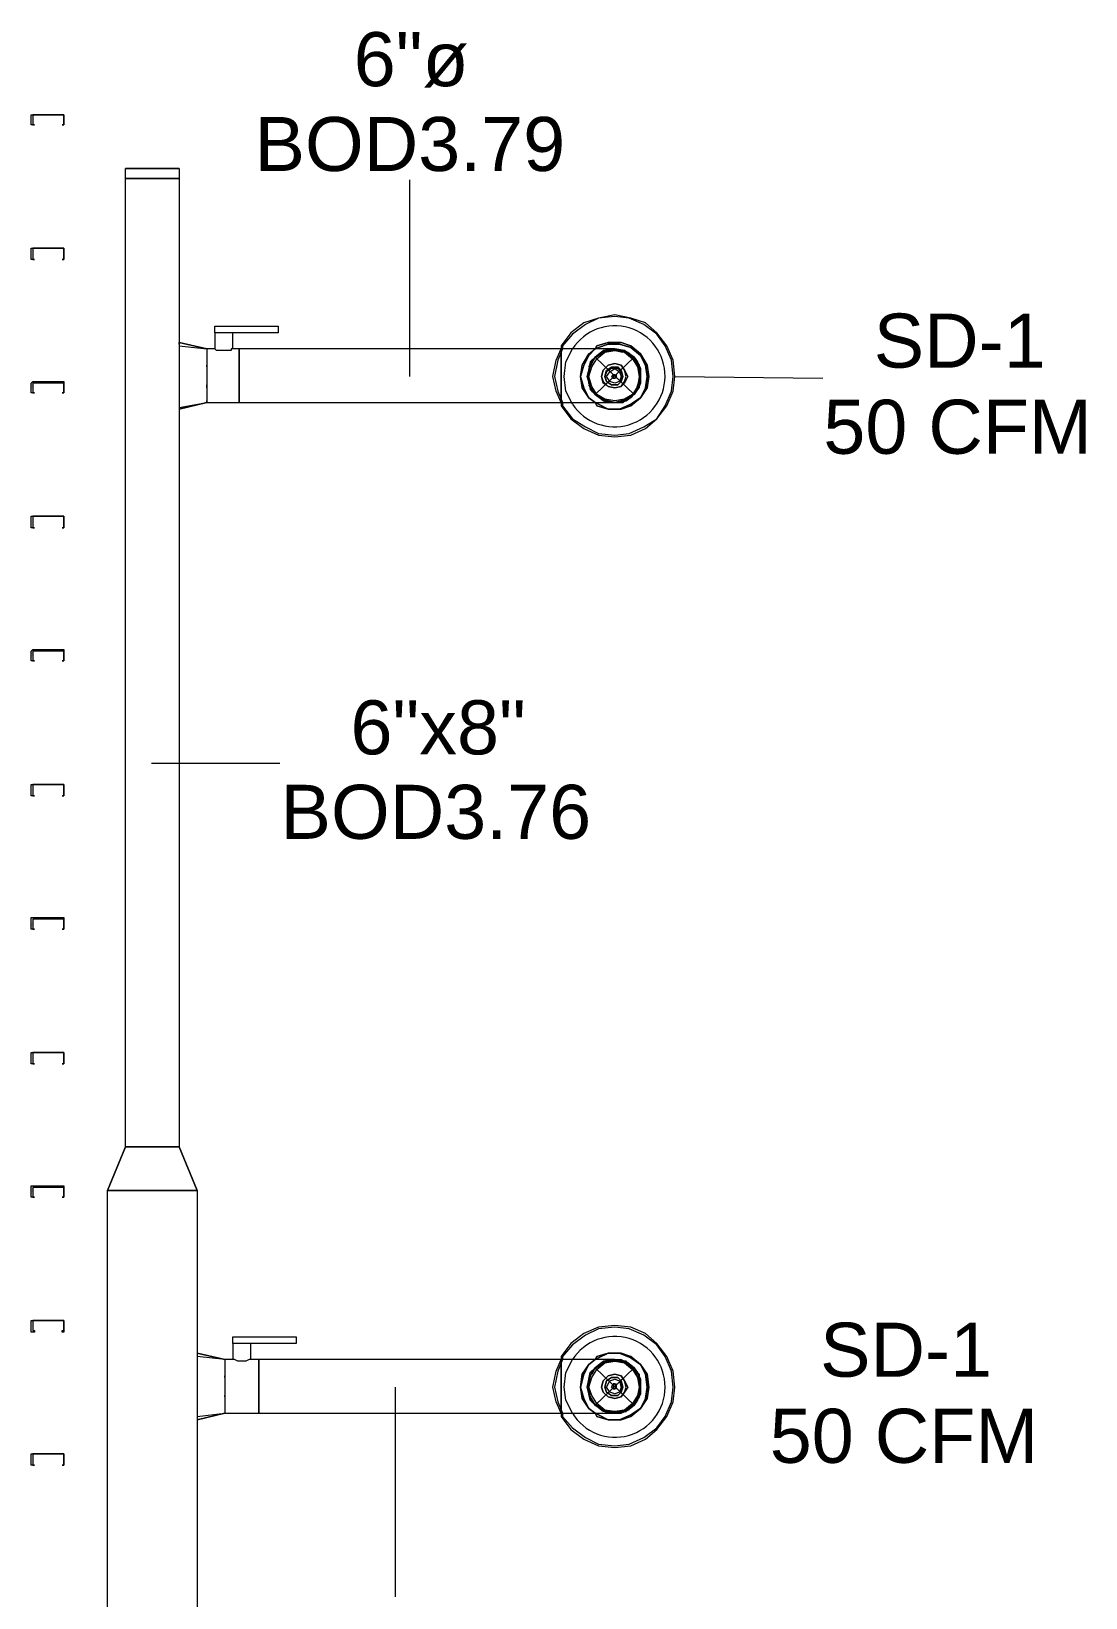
# Model space of a CAD drawing. Header units: metres. Extents: x 39 to 278, y -7 to 151.
# Drawn here: x 95.605 to 98.579, y 29.11 to 33.528 of the extents above; entities that cross this region are included whole.
import ezdxf

# ---------------------------------------------------------------- set-up
doc = ezdxf.new("R2010")
doc.units = ezdxf.units.M
doc.layers.add('HVAC - Ductos', color=5, linetype='Continuous', lineweight=50)
doc.layers.add('PDF_Geometry', color=7, linetype='Continuous', true_color=0xaaaaaa)
doc.layers.add('PDF_Solid Fills', color=7, linetype='Continuous', true_color=0xffffff)
doc.layers.add('PDF_Text', color=7, linetype='Continuous')
doc.styles.add('PDF Helvetica', font='')
doc.styles.get('PDF Helvetica').set_extended_font_data('Helvetica')

msp = doc.modelspace()

# ---------------------------------------------------------------- hatches: boundary and pattern name
at = {"layer": 'PDF_Solid Fills', "lineweight": 0, "transparency": 33554559}
h = msp.add_hatch(color=256, dxfattribs=at)
h.paths.add_polyline_path([(95.6967, 32.5362), (95.6967, 32.5408), (95.6142, 32.5408)])
h.paths.add_polyline_path([(95.6097, 32.5362), (95.6051, 32.5362), (95.6051, 32.5087)])
h = msp.add_hatch(color=256, dxfattribs=at)
h.paths.add_polyline_path([(95.6967, 31.78), (95.6967, 31.7845), (95.6142, 31.7845)])
h.paths.add_polyline_path([(95.6097, 31.78), (95.6051, 31.78), (95.6051, 31.7525)])
h = msp.add_hatch(color=256, dxfattribs=at)
h.paths.add_polyline_path([(95.6967, 31.0237), (95.6967, 31.0283), (95.6142, 31.0283)])
h.paths.add_polyline_path([(95.6097, 31.0145), (95.6051, 31.0145), (95.6051, 30.9962), (95.6051, 30.9962)])
h = msp.add_hatch(color=256, dxfattribs=at)
h.paths.add_polyline_path([(95.6967, 30.2675), (95.6967, 30.2721), (95.6142, 30.2721)])
h.paths.add_polyline_path([(95.6097, 30.2675), (95.6051, 30.2675), (95.6051, 30.24), (95.6051, 30.24)])

# ---------------------------------------------------------------- linework, layer by layer
at = {"layer": 'HVAC - Ductos', "lineweight": 0}
for points in [[(96.0222, 33.1412), (96.0222, 33.1137), (95.8709, 33.1137), (95.8709, 33.1412)], [(95.8709, 33.1412), (96.0222, 33.1412), (95.8709, 33.1412)], [(96.673, 32.5545), (96.673, 33.1091)], [(96.0222, 32.6462), (96.0222, 32.6508), (96.1, 32.6325), (96.1, 32.6279), (96.1, 32.6233), (96.1, 32.6095), (96.1, 32.5958), (96.1, 32.5775), (96.1, 32.5545), (96.1, 32.5362), (96.1, 32.5178), (96.1, 32.5041), (96.1, 32.4904), (96.1, 32.4858), (96.1, 32.4812), (96.1918, 32.4812), (96.1918, 32.4904), (96.1918, 32.5041), (96.1918, 32.5178), (96.1918, 32.5362), (96.1918, 32.5545), (96.1918, 32.5775), (96.1918, 32.5958), (96.1918, 32.6095), (96.1918, 32.6233), (96.1918, 32.6279), (96.1918, 32.6325), (96.1918, 32.6279), (96.1918, 32.6233), (96.1918, 32.6095), (96.1918, 32.5958), (96.1918, 32.5775), (96.1918, 32.5545), (96.1918, 32.5362), (96.1918, 32.5178), (96.1918, 32.5041), (96.1918, 32.4904), (96.1918, 32.4812), (97.0992, 32.4812), (97.0992, 32.4721), (97.1268, 32.4354), (97.1634, 32.4079), (97.2046, 32.3895), (97.2505, 32.385), (97.2964, 32.3895), (97.3376, 32.4079), (97.3696, 32.4354), (97.3972, 32.4721), (97.4155, 32.5133), (97.4201, 32.5545), (97.4155, 32.6004), (97.3972, 32.6416), (97.3696, 32.6783), (97.3376, 32.7058), (97.2964, 32.7196), (97.2505, 32.7287), (97.2046, 32.7196), (97.1634, 32.7058), (97.1268, 32.6783), (97.0992, 32.6416), (97.0992, 32.6325), (96.1918, 32.6325), (96.1734, 32.6325), (96.1734, 32.6783), (96.1688, 32.6783), (96.1642, 32.6783), (96.1597, 32.6783), (96.1551, 32.6783), (96.1459, 32.6783), (96.1413, 32.6783), (96.1368, 32.6783), (96.1276, 32.6783), (96.123, 32.6783), (96.123, 32.6325), (96.1, 32.6325), (96.1, 32.6279), (96.1, 32.6233)], [(97.1038, 32.4812), (97.1038, 32.4721), (97.1314, 32.4354), (97.168, 32.4124), (97.2046, 32.3941), (97.2505, 32.3895), (97.2918, 32.3941), (97.333, 32.4124), (97.3696, 32.4354), (97.3926, 32.4721), (97.4109, 32.5133), (97.4155, 32.5545), (97.4109, 32.6004), (97.3926, 32.6416), (97.3696, 32.6737), (97.333, 32.7012), (97.2918, 32.7196), (97.2505, 32.7241), (97.2046, 32.7196), (97.168, 32.7012), (97.1314, 32.6737), (97.1038, 32.6416), (97.1038, 32.6325)], [(96.0222, 32.6416), (96.1, 32.6325), (96.0222, 32.6508), (96.0222, 32.6462), (96.0222, 32.6416), (96.0222, 32.6279), (96.0222, 32.6095), (96.0222, 32.605), (96.0222, 32.6004), (96.0222, 32.5912), (96.0222, 32.5775), (96.0222, 32.5729), (96.0222, 32.5683), (96.0222, 32.5454), (96.0222, 32.5408), (96.0222, 32.5362), (96.0222, 32.5224), (96.0222, 32.5133), (96.0222, 32.5087)], [(96.1, 32.6095), (96.1, 32.605)], [(96.1734, 32.6325), (96.1688, 32.6325), (96.1688, 32.6279), (96.1597, 32.6279), (96.1505, 32.6279), (96.1413, 32.6279), (96.1368, 32.6279), (96.1276, 32.6279), (96.123, 32.6325)], [(97.0992, 32.4812), (97.0855, 32.5133), (97.0764, 32.5545), (97.0855, 32.6004), (97.0992, 32.6325)], [(97.1038, 32.6325), (97.0901, 32.6004), (97.0809, 32.5545), (97.0901, 32.5133), (97.1038, 32.4812)], [(97.2505, 32.6325), (97.2414, 32.6325), (97.223, 32.6325), (97.1955, 32.6325), (97.1588, 32.6325), (97.1176, 32.6325), (97.0992, 32.6325), (97.0992, 32.6279), (97.0992, 32.6233), (97.0992, 32.6095), (97.0992, 32.5958), (97.0992, 32.5775), (97.0992, 32.5545), (97.0992, 32.5362), (97.0992, 32.5178), (97.0992, 32.5041), (97.0992, 32.4904), (97.0992, 32.4812), (97.1405, 32.4812), (97.1818, 32.4812), (97.2138, 32.4812), (97.2368, 32.4812), (97.2505, 32.4812)], [(97.0992, 32.4812), (97.0992, 32.4904), (97.0992, 32.5041), (97.0992, 32.5178), (97.0992, 32.5362), (97.0992, 32.5545), (97.0992, 32.5775), (97.0992, 32.5958), (97.0992, 32.6095), (97.0992, 32.6233), (97.0992, 32.6279), (97.0992, 32.6325)], [(97.1314, 32.4767), (97.113, 32.5133), (97.1084, 32.5545), (97.113, 32.5958), (97.1314, 32.6325)], [(97.1588, 32.5866), (97.1772, 32.6187)], [(97.1634, 32.5866), (97.1772, 32.6141)], [(97.2414, 32.6325), (97.2322, 32.6279), (97.2138, 32.6233), (97.1955, 32.6095), (97.1818, 32.5958), (97.1772, 32.5775), (97.1726, 32.5545), (97.1772, 32.5362), (97.1772, 32.5545), (97.1772, 32.5729), (97.1864, 32.5912), (97.1955, 32.6095), (97.2138, 32.6187), (97.2322, 32.6279), (97.2505, 32.6279), (97.2688, 32.6279), (97.2872, 32.6187), (97.3009, 32.6095), (97.3146, 32.5912), (97.3192, 32.5729), (97.3238, 32.5545), (97.3192, 32.5362), (97.3146, 32.5178), (97.3009, 32.5041), (97.2872, 32.4904), (97.2688, 32.4858), (97.2505, 32.4812), (97.2322, 32.4858), (97.2138, 32.4904), (97.2322, 32.4812), (97.2414, 32.4812)], [(97.1772, 32.6141), (97.1955, 32.6325)], [(97.1772, 32.6187), (97.1955, 32.6325)], [(97.1772, 32.5821), (97.1818, 32.5866), (97.1955, 32.6095), (97.2184, 32.6233)], [(97.2459, 32.6325), (97.2505, 32.6325), (97.2184, 32.6279), (97.223, 32.6279), (97.1955, 32.6095), (97.2184, 32.6279)], [(97.2184, 32.6279), (97.2184, 32.6279)], [(97.278, 32.6279), (97.2505, 32.6325), (97.223, 32.6279)], [(97.223, 32.6233), (97.2505, 32.6279), (97.2734, 32.6233)], [(97.2414, 32.6325), (97.2505, 32.6325), (97.2688, 32.6279), (97.278, 32.6279), (97.2826, 32.6233), (97.2872, 32.6233), (97.3055, 32.6095), (97.3146, 32.5958), (97.3192, 32.5866), (97.3192, 32.5821), (97.3238, 32.5775), (97.3238, 32.5545), (97.3238, 32.5362), (97.3192, 32.527), (97.3146, 32.5178), (97.3055, 32.5041), (97.2872, 32.4904), (97.2826, 32.4858), (97.278, 32.4858)], [(97.2734, 32.6279), (97.2505, 32.6325), (97.2688, 32.6279), (97.2872, 32.6233), (97.3055, 32.6095), (97.3146, 32.5958), (97.3238, 32.5775), (97.3238, 32.5545), (97.3192, 32.5866), (97.3055, 32.6095), (97.278, 32.6279), (97.2826, 32.6233), (97.3009, 32.6095), (97.3146, 32.5866)], [(97.2505, 32.6325), (97.2505, 32.6325)], [(97.2505, 32.6325), (97.2505, 32.6325)], [(97.278, 32.6279), (97.2826, 32.6233)], [(97.278, 32.6279), (97.278, 32.6279)], [(97.2826, 32.6233), (97.3009, 32.6095)], [(97.3055, 32.6095), (97.3192, 32.5866), (97.3192, 32.5821), (97.3238, 32.5545), (97.3192, 32.5316), (97.3238, 32.5545), (97.3192, 32.527), (97.3055, 32.5041), (97.3192, 32.5224)], [(97.1543, 32.5545), (97.1634, 32.5866)], [(97.1543, 32.5545), (97.1588, 32.5866)], [(97.1818, 32.5316), (97.1772, 32.5545), (97.1818, 32.5821)], [(97.1818, 32.5866), (97.1818, 32.5866)], [(97.3192, 32.5821), (97.3238, 32.5545), (97.3238, 32.5362), (97.3146, 32.5178), (97.3055, 32.5041), (97.2872, 32.4904), (97.2688, 32.4812), (97.2505, 32.4812), (97.2459, 32.4812)], [(97.3192, 32.5866), (97.3192, 32.5821)], [(97.3238, 32.5775), (97.3238, 32.5775)], [(96.1, 32.5591), (96.1, 32.5545)], [(97.2184, 32.4904), (97.1955, 32.5041), (97.1818, 32.527), (97.1726, 32.5545), (97.1818, 32.527)], [(97.1818, 32.5224), (97.1818, 32.527), (97.1772, 32.5316)], [(97.2184, 32.4858), (97.2505, 32.4812), (97.2734, 32.4858), (97.2505, 32.4812), (97.223, 32.4858), (97.2184, 32.4858), (97.1955, 32.5041), (97.1818, 32.527), (97.1955, 32.5041), (97.223, 32.4858), (97.2505, 32.4812), (97.278, 32.4858)], [(97.3146, 32.527), (97.3009, 32.5041), (97.2826, 32.4904)], [(97.3192, 32.527), (97.3192, 32.527)], [(97.3238, 32.5362), (97.3238, 32.5362)], [(97.4201, 32.5545), (97.8372, 32.55)], [(96.0222, 32.5041), (96.0222, 32.4858)], [(96.0222, 32.4675), (96.1, 32.4812), (96.1, 32.4858)], [(96.0222, 32.4812), (96.0222, 32.4721), (96.0222, 32.4675), (96.0222, 32.4629)], [(96.0222, 32.4629), (96.1, 32.4812), (96.0222, 32.4629)], [(96.1, 32.5041), (96.1, 32.5041)], [(96.1, 32.495), (96.1, 32.4904)], [(97.2184, 32.4858), (97.2184, 32.4858)], [(97.2826, 32.4858), (97.278, 32.4858), (97.2688, 32.4812), (97.2505, 32.4812), (97.2414, 32.4812)], [(97.3055, 32.5041), (97.278, 32.4858), (97.2826, 32.4858), (97.3009, 32.4995)], [(96.0222, 32.4629), (96.0222, 32.4629)], [(96.0222, 32.4629), (96.0222, 32.4629)], [(95.9442, 31.4637), (96.3063, 31.4637)], [(95.8709, 30.3821), (96.0222, 30.3821)], [(96.0726, 30.2583), (96.0222, 30.3821), (96.0726, 30.2583)], [(96.0726, 30.2583), (95.8204, 30.2583)], [(96.0726, 29.7999), (96.1505, 29.7816), (96.1505, 29.777), (96.1505, 29.7724), (96.1505, 29.7587), (96.1505, 29.7449), (96.1505, 29.7266), (96.1505, 29.7037), (96.1505, 29.6853), (96.1505, 29.667), (96.1505, 29.6533), (96.1505, 29.6395), (96.1505, 29.6349), (96.1505, 29.6303), (96.2468, 29.6303), (96.2468, 29.6395), (96.2468, 29.6533), (96.2468, 29.667), (96.2468, 29.6853), (96.2468, 29.7037), (96.2468, 29.7266), (96.2468, 29.7449), (96.2468, 29.7587), (96.2468, 29.7724), (96.2468, 29.7816), (96.2468, 29.7724), (96.2468, 29.7587), (96.2468, 29.7449), (96.2468, 29.7266), (96.2468, 29.7037), (96.2468, 29.6853), (96.2468, 29.667), (96.2468, 29.6533), (96.2468, 29.6395), (96.2468, 29.6303), (97.0992, 29.6303), (97.0992, 29.6212), (97.1268, 29.5845), (97.1634, 29.557), (97.2046, 29.5387), (97.2505, 29.5341), (97.2964, 29.5387), (97.3376, 29.557), (97.3696, 29.5845), (97.3972, 29.6212), (97.4155, 29.6624), (97.4201, 29.7037), (97.4155, 29.7495), (97.3972, 29.7907), (97.3696, 29.8275), (97.3376, 29.8549), (97.2964, 29.8733), (97.2505, 29.8779), (97.2046, 29.8733), (97.1634, 29.8549), (97.1268, 29.8275), (97.0992, 29.7907), (97.0992, 29.7816), (96.2468, 29.7816), (96.2238, 29.7816), (96.2238, 29.8275), (96.2192, 29.8275), (96.2146, 29.8275), (96.2101, 29.8275), (96.2055, 29.8275), (96.1963, 29.8275), (96.1918, 29.8275), (96.1872, 29.8275), (96.178, 29.8275), (96.1734, 29.8275), (96.1734, 29.7816), (96.1505, 29.7816), (96.0726, 29.7907)], [(97.1038, 29.6303), (97.1038, 29.6212), (97.1314, 29.5891), (97.168, 29.5616), (97.2046, 29.5433), (97.2505, 29.5387), (97.2918, 29.5433), (97.333, 29.5616), (97.3696, 29.5891), (97.3926, 29.6212), (97.4109, 29.6624), (97.4155, 29.7037), (97.4109, 29.7495), (97.3926, 29.7907), (97.3696, 29.8229), (97.333, 29.8503), (97.2918, 29.8687), (97.2505, 29.8733), (97.2046, 29.8687), (97.168, 29.8503), (97.1314, 29.8229), (97.1038, 29.7907), (97.1038, 29.7816)], [(96.1505, 29.7816), (96.0726, 29.7999), (96.0726, 29.7953), (96.0726, 29.7907), (96.0726, 29.777), (96.0726, 29.7587), (96.0726, 29.7541), (96.0726, 29.7495), (96.0726, 29.7403), (96.0726, 29.7266), (96.0726, 29.7221), (96.0726, 29.7175), (96.0726, 29.6945), (96.0726, 29.6899), (96.0726, 29.6853), (96.0726, 29.6716), (96.0726, 29.6624), (96.0726, 29.6579)], [(96.0726, 29.7999), (96.0726, 29.7999)], [(96.1505, 29.7816), (96.1505, 29.7816)], [(96.2238, 29.7816), (96.2192, 29.7816), (96.2101, 29.777), (96.2009, 29.777), (96.1918, 29.777), (96.1872, 29.777), (96.178, 29.7816), (96.1734, 29.7816)], [(97.0992, 29.6303), (97.0855, 29.6624), (97.0764, 29.7037), (97.0855, 29.7495), (97.0992, 29.7816)], [(97.1038, 29.7816), (97.0901, 29.7495), (97.0809, 29.7037), (97.0901, 29.6624), (97.1038, 29.6303)], [(97.2505, 29.7816), (97.2414, 29.7816), (97.223, 29.7816), (97.1955, 29.7816), (97.1588, 29.7816), (97.1176, 29.7816), (97.0992, 29.7816), (97.0992, 29.7724), (97.0992, 29.7587), (97.0992, 29.7449), (97.0992, 29.7266), (97.0992, 29.7037), (97.0992, 29.6853), (97.0992, 29.667), (97.0992, 29.6533), (97.0992, 29.6395), (97.0992, 29.6303), (97.1405, 29.6303), (97.1818, 29.6303), (97.2138, 29.6303), (97.2368, 29.6303), (97.2505, 29.6303)], [(97.0992, 29.6303), (97.0992, 29.6395), (97.0992, 29.6533), (97.0992, 29.667), (97.0992, 29.6853), (97.0992, 29.7037), (97.0992, 29.7266), (97.0992, 29.7449), (97.0992, 29.7587), (97.0992, 29.7724), (97.0992, 29.7816)], [(97.1314, 29.6303), (97.113, 29.667), (97.1084, 29.7037), (97.113, 29.7449), (97.1314, 29.7816)], [(97.223, 29.7724), (97.2505, 29.7816), (97.2688, 29.777), (97.2872, 29.7678), (97.3009, 29.7587), (97.3146, 29.7449), (97.3192, 29.7266), (97.3238, 29.7037), (97.3192, 29.6853), (97.3146, 29.667), (97.3009, 29.6533), (97.2872, 29.6441), (97.2688, 29.6349), (97.2505, 29.6303), (97.2322, 29.6349), (97.2138, 29.6441), (97.1955, 29.6533), (97.1818, 29.667), (97.1772, 29.6853), (97.1864, 29.667), (97.1955, 29.6533), (97.1818, 29.6762), (97.1726, 29.7037), (97.1818, 29.7357), (97.1726, 29.7037), (97.1818, 29.6762), (97.1955, 29.6533), (97.223, 29.6349), (97.2184, 29.6349), (97.1955, 29.6533), (97.2184, 29.6395)], [(97.2826, 29.777), (97.278, 29.777), (97.2505, 29.7816), (97.2322, 29.777), (97.2138, 29.7678), (97.1955, 29.7587), (97.1864, 29.7449), (97.1772, 29.7266), (97.1772, 29.7037), (97.1772, 29.6853), (97.1726, 29.7037), (97.1772, 29.7266), (97.1818, 29.7449), (97.1955, 29.7587), (97.1864, 29.7403)], [(97.2414, 29.7816), (97.2322, 29.7816), (97.2138, 29.7724), (97.1955, 29.7587), (97.2184, 29.777)], [(97.2734, 29.7724), (97.2505, 29.7816), (97.2184, 29.777), (97.223, 29.777), (97.2505, 29.7816), (97.2734, 29.777)], [(97.2414, 29.7816), (97.2505, 29.7816), (97.2688, 29.7816), (97.278, 29.777), (97.2826, 29.7724), (97.278, 29.777)], [(97.2459, 29.7816), (97.2505, 29.7816), (97.2688, 29.7816), (97.2872, 29.7724), (97.3055, 29.7587), (97.3146, 29.7449), (97.3238, 29.7266), (97.3238, 29.7037), (97.3238, 29.6853), (97.3146, 29.667), (97.3055, 29.6533)], [(97.2505, 29.7816), (97.2505, 29.7816)], [(96.1505, 29.777), (96.1505, 29.7724)], [(96.1505, 29.7587), (96.1505, 29.7587)], [(96.1505, 29.7403), (96.1505, 29.7357), (96.1505, 29.7312), (96.1505, 29.7357)], [(97.1772, 29.7312), (97.1818, 29.7357), (97.1955, 29.7587), (97.2184, 29.7724)], [(97.223, 29.777), (97.1955, 29.7587), (97.1818, 29.7357)], [(97.1818, 29.7357), (97.1818, 29.7357)], [(97.2184, 29.777), (97.2184, 29.777)], [(97.278, 29.777), (97.3055, 29.7587), (97.3192, 29.7357), (97.3055, 29.7587)], [(97.278, 29.777), (97.278, 29.777)], [(97.3192, 29.7403), (97.3146, 29.7449), (97.3055, 29.7587), (97.2872, 29.7724), (97.2826, 29.777)], [(97.3009, 29.7587), (97.2826, 29.7724), (97.3009, 29.7587), (97.3146, 29.7403)], [(97.3192, 29.7403), (97.3192, 29.7312), (97.3238, 29.7037), (97.3192, 29.6807), (97.3192, 29.6762), (97.3055, 29.6533), (97.3192, 29.6762), (97.3238, 29.7037), (97.3192, 29.6807)], [(97.3238, 29.7037), (97.3192, 29.7357)], [(97.3192, 29.7312), (97.3192, 29.7357), (97.3192, 29.7312), (97.3238, 29.7266), (97.3238, 29.7037), (97.3238, 29.6853), (97.3192, 29.6807), (97.3192, 29.6762)], [(96.1505, 29.7083), (96.1505, 29.7037)], [(96.6318, 29.7037), (96.6318, 29.1124)], [(97.1818, 29.6807), (97.1772, 29.7037), (97.1818, 29.7312)], [(97.3192, 29.7312), (97.3238, 29.7083)], [(96.0726, 29.6533), (96.0726, 29.6349)], [(96.1505, 29.6762), (96.1505, 29.6807), (96.1505, 29.6762), (96.1505, 29.6716)], [(96.1505, 29.6533), (96.1505, 29.6533)], [(97.2414, 29.6303), (97.2322, 29.6303), (97.2138, 29.6395), (97.1955, 29.6533), (97.1818, 29.6762), (97.1772, 29.6807)], [(97.1818, 29.6762), (97.1818, 29.6762)], [(97.2459, 29.6303), (97.2505, 29.6303), (97.2688, 29.6303), (97.2872, 29.6395), (97.3055, 29.6533), (97.278, 29.6349), (97.2826, 29.6349)], [(97.3192, 29.6807), (97.3192, 29.6762), (97.3146, 29.667), (97.3055, 29.6533), (97.2872, 29.6395), (97.2826, 29.6349)], [(97.3146, 29.6762), (97.3009, 29.6533), (97.2826, 29.6395), (97.3009, 29.6533)], [(96.0726, 29.6303), (96.0726, 29.6212), (96.0726, 29.6166), (96.0726, 29.612)], [(96.0726, 29.612), (96.1505, 29.6303), (96.0726, 29.612)], [(96.0726, 29.6212), (96.1505, 29.6303)], [(96.0726, 29.612), (96.0726, 29.612)], [(96.0726, 29.612), (96.0726, 29.612)], [(96.1505, 29.6349), (96.1505, 29.6349)], [(97.1955, 29.6303), (97.1772, 29.6441)], [(97.1772, 29.6441), (97.1955, 29.6303)], [(97.2184, 29.6349), (97.2184, 29.6349)], [(97.2734, 29.6349), (97.2505, 29.6303), (97.2184, 29.6349)], [(97.2734, 29.6395), (97.2505, 29.6303), (97.223, 29.6395)], [(97.223, 29.6349), (97.2505, 29.6303), (97.278, 29.6349)], [(97.278, 29.6349), (97.2826, 29.6395), (97.278, 29.6349), (97.2688, 29.6303), (97.2505, 29.6303), (97.2414, 29.6303)], [(97.2505, 29.6303), (97.2505, 29.6303)]]:
    msp.add_lwpolyline(points, dxfattribs=at)
for points in [[(95.8709, 30.3821), (95.8709, 33.1137), (96.0222, 33.1137), (96.0222, 30.3821)], [(96.3018, 32.6966), (96.3018, 32.6783), (96.123, 32.6783), (96.123, 32.6966)], [(97.1772, 32.6187), (97.1955, 32.6325), (97.1772, 32.6141), (97.1634, 32.5866), (97.1543, 32.5545), (97.1588, 32.5866)], [(97.1818, 32.5866), (97.1726, 32.5545), (97.1818, 32.5866), (97.1955, 32.6095)], [(97.1864, 32.5821), (97.2001, 32.605), (97.223, 32.6233), (97.2505, 32.6279), (97.278, 32.6233), (97.3009, 32.605), (97.3146, 32.5821), (97.3192, 32.5545), (97.3146, 32.527), (97.3009, 32.5041), (97.278, 32.4904), (97.2505, 32.4858), (97.223, 32.4904), (97.2001, 32.5041), (97.1864, 32.527), (97.1772, 32.5545)], [(97.1955, 32.4812), (97.2001, 32.4721), (97.2322, 32.4629), (97.2688, 32.4629), (97.2964, 32.4721), (97.3238, 32.495), (97.3422, 32.5224), (97.3468, 32.5545), (97.3422, 32.5866), (97.3238, 32.6187), (97.2964, 32.6416), (97.2688, 32.6508), (97.2322, 32.6508), (97.2001, 32.6416), (97.1955, 32.6325), (97.2046, 32.637), (97.2322, 32.6462), (97.2642, 32.6462), (97.2964, 32.637), (97.3238, 32.6141), (97.3376, 32.5866), (97.3422, 32.5545), (97.3376, 32.5224), (97.3238, 32.495), (97.2964, 32.4767), (97.2642, 32.4629), (97.2322, 32.4629), (97.2046, 32.4767)], [(97.3422, 32.5545), (97.3376, 32.5866), (97.3238, 32.6141), (97.2964, 32.637), (97.2642, 32.6462), (97.2322, 32.6462), (97.2046, 32.637), (97.1955, 32.6325), (97.2001, 32.6416), (97.2322, 32.6508), (97.2688, 32.6508), (97.2964, 32.6416), (97.3238, 32.6187), (97.3422, 32.5866), (97.3468, 32.5545), (97.3422, 32.5224), (97.3238, 32.495), (97.2964, 32.4721), (97.2688, 32.4629), (97.2322, 32.4629), (97.2001, 32.4721), (97.1955, 32.4812), (97.2046, 32.4767), (97.2322, 32.4629), (97.2642, 32.4629), (97.2964, 32.4767), (97.3238, 32.495), (97.3376, 32.5224)], [(96.1, 32.5821), (96.1, 32.5866)], [(97.2184, 32.5729), (97.2138, 32.5545), (97.2184, 32.5729), (97.2322, 32.5866), (97.2505, 32.5912), (97.2688, 32.5866), (97.278, 32.5729), (97.2872, 32.5545), (97.278, 32.5362), (97.2688, 32.527), (97.2505, 32.5224), (97.2322, 32.527), (97.2184, 32.5362), (97.2138, 32.5545), (97.2184, 32.5408), (97.2322, 32.527), (97.2505, 32.5224), (97.2688, 32.527), (97.278, 32.5408), (97.2826, 32.5545), (97.278, 32.5729), (97.2688, 32.5866), (97.2505, 32.5912), (97.2322, 32.5866)], [(97.2276, 32.5683), (97.223, 32.5545), (97.2276, 32.5729), (97.2414, 32.5821), (97.2597, 32.5821), (97.2688, 32.5729), (97.2734, 32.5545), (97.2688, 32.5683), (97.2597, 32.5775), (97.2414, 32.5775)], [(97.2368, 32.5683), (97.2505, 32.5775), (97.2642, 32.5683), (97.2688, 32.5545), (97.2642, 32.5408), (97.2505, 32.5362), (97.2368, 32.5408), (97.2276, 32.5545)], [(96.1, 32.5224), (96.1, 32.527), (96.1, 32.5316), (96.1, 32.527)], [(97.1588, 32.5224), (97.1543, 32.5545), (97.1634, 32.5224), (97.1772, 32.495), (97.1955, 32.4812), (97.1772, 32.495), (97.1634, 32.5224), (97.1543, 32.5545), (97.1588, 32.5224), (97.1772, 32.495), (97.1955, 32.4812), (97.1772, 32.495)], [(97.1955, 32.5041), (97.1864, 32.5178), (97.1772, 32.5362), (97.1818, 32.5178), (97.1955, 32.5041), (97.2138, 32.4904)], [(97.2688, 32.5408), (97.2734, 32.5545), (97.2688, 32.5408), (97.2597, 32.5316), (97.2414, 32.5316), (97.2276, 32.5408), (97.223, 32.5545), (97.2276, 32.5408), (97.2414, 32.5316), (97.2597, 32.5316)], [(97.2459, 32.55), (97.2505, 32.55), (97.2551, 32.5545), (97.2551, 32.55), (97.2459, 32.55), (97.2414, 32.5545), (97.2459, 32.5591), (97.2551, 32.5591), (97.2551, 32.5545), (97.2505, 32.5591), (97.2459, 32.5591), (97.2459, 32.5545)], [(97.3192, 32.5224), (97.3192, 32.527), (97.3192, 32.5316), (97.3192, 32.527)], [(95.8709, 30.3821), (95.8204, 30.2583)], [(95.8204, 25.7299), (95.8204, 30.2583), (96.0726, 30.2583), (96.0726, 25.7299)], [(96.3522, 29.8457), (96.3522, 29.8275), (96.1734, 29.8275), (96.1734, 29.8457)], [(97.1588, 29.7403), (97.1772, 29.7678), (97.1955, 29.7816), (97.1772, 29.7678), (97.1634, 29.7403), (97.1543, 29.7037)], [(97.1955, 29.7816), (97.1772, 29.7678)], [(97.1955, 29.6303), (97.2001, 29.6212), (97.2322, 29.612), (97.2688, 29.612), (97.2964, 29.6212), (97.3238, 29.6441), (97.3422, 29.6716), (97.3468, 29.7037), (97.3422, 29.7403), (97.3238, 29.7678), (97.2964, 29.7907), (97.2688, 29.7999), (97.2322, 29.7999), (97.2001, 29.7907), (97.1955, 29.7816), (97.2046, 29.7862), (97.2322, 29.7999), (97.2642, 29.7999), (97.2964, 29.7862), (97.3238, 29.7678), (97.3376, 29.7403), (97.3422, 29.7037), (97.3376, 29.6716), (97.3238, 29.6441), (97.2964, 29.6257), (97.2642, 29.612), (97.2322, 29.612), (97.2046, 29.6257)], [(97.3422, 29.7037), (97.3376, 29.7403), (97.3238, 29.7678), (97.2964, 29.7862), (97.2642, 29.7999), (97.2322, 29.7999), (97.2046, 29.7862), (97.1955, 29.7816), (97.2001, 29.7907), (97.2322, 29.7999), (97.2688, 29.7999), (97.2964, 29.7907), (97.3238, 29.7678), (97.3422, 29.7403), (97.3468, 29.7037), (97.3422, 29.6716), (97.3238, 29.6441), (97.2964, 29.6212), (97.2688, 29.612), (97.2322, 29.612), (97.2001, 29.6212), (97.1955, 29.6303), (97.2046, 29.6257), (97.2322, 29.612), (97.2642, 29.612), (97.2964, 29.6257), (97.3238, 29.6441), (97.3376, 29.6716)], [(97.1634, 29.6716), (97.1772, 29.6441), (97.1588, 29.6716), (97.1543, 29.7037), (97.1634, 29.7403), (97.1772, 29.7678), (97.1588, 29.7403), (97.1543, 29.7037)], [(97.1864, 29.7312), (97.2001, 29.7541), (97.223, 29.7724), (97.2505, 29.777), (97.278, 29.7724), (97.3009, 29.7541), (97.3146, 29.7312), (97.3192, 29.7037), (97.3146, 29.6807), (97.3009, 29.6579), (97.278, 29.6395), (97.2505, 29.6349), (97.223, 29.6395), (97.2001, 29.6579), (97.1864, 29.6807), (97.1772, 29.7037)], [(97.2184, 29.7221), (97.2138, 29.7037), (97.2184, 29.7221), (97.2322, 29.7357), (97.2505, 29.7403), (97.2688, 29.7357), (97.278, 29.7221), (97.2872, 29.7037), (97.278, 29.6899), (97.2688, 29.6762), (97.2505, 29.6716), (97.2322, 29.6762), (97.2184, 29.6899), (97.2138, 29.7037), (97.2184, 29.6899), (97.2322, 29.6762), (97.2505, 29.6716), (97.2688, 29.6762), (97.278, 29.6899), (97.2826, 29.7037), (97.278, 29.7221), (97.2688, 29.7357), (97.2505, 29.7403), (97.2322, 29.7357)], [(97.1772, 29.6441), (97.1634, 29.6716), (97.1543, 29.7037), (97.1588, 29.6716), (97.1772, 29.6441), (97.1955, 29.6303)], [(97.2276, 29.7221), (97.223, 29.7037), (97.2276, 29.7221), (97.2414, 29.7312), (97.2597, 29.7312), (97.2688, 29.7221), (97.2734, 29.7037), (97.2688, 29.7221), (97.2597, 29.7312), (97.2414, 29.7312)], [(97.2688, 29.6899), (97.2734, 29.7037), (97.2688, 29.6899), (97.2597, 29.6807), (97.2414, 29.6807), (97.2276, 29.6899), (97.223, 29.7037), (97.2276, 29.6899), (97.2414, 29.6807), (97.2597, 29.6807)], [(97.2368, 29.7221), (97.2505, 29.7266), (97.2642, 29.7221), (97.2688, 29.7037), (97.2642, 29.6899), (97.2505, 29.6853), (97.2368, 29.6899), (97.2276, 29.7037)], [(97.2459, 29.6991), (97.2505, 29.6991), (97.2551, 29.7037), (97.2551, 29.6991), (97.2459, 29.6991), (97.2414, 29.7037), (97.2459, 29.7129), (97.2551, 29.7129), (97.2551, 29.7037), (97.2505, 29.7129), (97.2459, 29.7129), (97.2459, 29.7037)]]:
    msp.add_lwpolyline(points, close=True, dxfattribs=at)
for points in [[(97.1314, 32.4767, 0.740617), (97.3926, 32.5545, 0.752723), (97.1314, 32.6325)], [(97.1314, 29.6303, 0.758787), (97.3926, 29.7037, 0.753023), (97.1314, 29.7816)]]:
    msp.add_lwpolyline(points, format="xyb", dxfattribs=at)
at = {"layer": 'PDF_Geometry', "lineweight": 0}
for points in [[(95.6051, 33.2925), (95.6097, 33.2925), (95.6967, 33.2925), (95.6967, 33.265), (95.6922, 33.265), (95.6967, 33.265), (95.6967, 33.2925), (95.6097, 33.2925), (95.6097, 33.265), (95.6142, 33.265), (95.6051, 33.265)], [(95.6051, 32.9166), (95.6097, 32.9166), (95.6967, 32.9166), (95.6967, 32.8846), (95.6922, 32.8846), (95.6967, 32.8846), (95.6967, 32.9166), (95.6097, 32.9166), (95.6097, 32.8846), (95.6142, 32.8846), (95.6051, 32.8846)], [(95.6051, 32.5362), (95.6097, 32.5408), (95.6967, 32.5408), (95.6967, 32.5362), (95.6967, 32.5087), (95.6922, 32.5087), (95.6967, 32.5087), (95.6967, 32.5362), (95.6097, 32.5362), (95.6097, 32.5087), (95.6142, 32.5087), (95.6051, 32.5087)], [(95.6051, 32.1604), (95.6097, 32.1604), (95.6967, 32.1604), (95.6967, 32.1283), (95.6922, 32.1283), (95.6967, 32.1283), (95.6967, 32.1604), (95.6097, 32.1604), (95.6097, 32.1283), (95.6142, 32.1283), (95.6051, 32.1283)], [(95.6051, 31.78), (95.6097, 31.7845), (95.6967, 31.7845), (95.6967, 31.78), (95.6967, 31.7525), (95.6922, 31.7525), (95.6967, 31.7525), (95.6967, 31.78), (95.6097, 31.78), (95.6097, 31.7525), (95.6142, 31.7525), (95.6051, 31.7525)], [(95.6051, 31.4041), (95.6097, 31.4041), (95.6967, 31.4041), (95.6967, 31.3721), (95.6922, 31.3721), (95.6967, 31.3721), (95.6967, 31.4041), (95.6097, 31.4041), (95.6097, 31.3721), (95.6142, 31.3721), (95.6051, 31.3721)], [(95.6051, 31.0237), (95.6051, 31.0283), (95.6097, 31.0283), (95.6967, 31.0283), (95.6967, 31.0237), (95.6967, 30.9962), (95.6922, 30.9962), (95.6967, 30.9962), (95.6967, 31.0237), (95.6097, 31.0237), (95.6097, 30.9962), (95.6142, 30.9962), (95.6051, 30.9962)], [(95.6051, 30.6479), (95.6097, 30.6479), (95.6967, 30.6479), (95.6967, 30.6158), (95.6922, 30.6158), (95.6967, 30.6158), (95.6967, 30.6479), (95.6097, 30.6479), (95.6097, 30.6158), (95.6142, 30.6158), (95.6051, 30.6158)], [(95.6051, 30.2675), (95.6051, 30.2721), (95.6097, 30.2721), (95.6967, 30.2721), (95.6967, 30.2675), (95.6967, 30.2399), (95.6922, 30.2399), (95.6967, 30.2399), (95.6967, 30.2675), (95.6097, 30.2675), (95.6097, 30.2399), (95.6142, 30.2399), (95.6051, 30.2399)], [(95.6051, 29.8916), (95.6097, 29.8916), (95.6967, 29.8916), (95.6967, 29.8595), (95.6922, 29.8595), (95.6922, 29.8641), (95.6967, 29.8641), (95.6967, 29.8916), (95.6097, 29.8916), (95.6097, 29.8641), (95.6142, 29.8641), (95.6142, 29.8595), (95.6051, 29.8595)], [(95.6051, 29.5112), (95.6051, 29.5157), (95.6097, 29.5157), (95.6967, 29.5157), (95.6967, 29.5112), (95.6967, 29.4837), (95.6922, 29.4837), (95.6967, 29.4837), (95.6967, 29.5112), (95.6967, 29.5157), (95.6097, 29.5157), (95.6097, 29.5112), (95.6097, 29.4837), (95.6142, 29.4837), (95.6051, 29.4837)]]:
    msp.add_lwpolyline(points, close=True, dxfattribs=at)
for points in [[(95.6097, 33.2925), (95.6097, 33.2925)], [(95.6967, 33.2925), (95.6967, 33.2925)], [(95.6967, 33.2925), (95.6967, 33.2925)], [(95.6142, 33.265), (95.6142, 33.265)], [(95.6922, 33.265), (95.6922, 33.265)], [(95.6097, 32.9166), (95.6097, 32.9166)], [(95.6967, 32.9166), (95.6967, 32.9166)], [(95.6967, 32.9166), (95.6967, 32.9166)], [(95.6142, 32.8846), (95.6142, 32.8846)], [(95.6922, 32.8846), (95.6922, 32.8846)], [(95.6097, 32.5362), (95.6097, 32.5362)], [(95.6967, 32.5362), (95.6967, 32.5362)], [(95.6142, 32.5087), (95.6142, 32.5087)], [(95.6922, 32.5087), (95.6922, 32.5087)], [(95.6097, 32.1604), (95.6097, 32.1604)], [(95.6142, 32.1283), (95.6142, 32.1283)], [(95.6922, 32.1283), (95.6922, 32.1283)], [(95.6967, 32.1604), (95.6967, 32.1604)], [(95.6967, 32.1604), (95.6967, 32.1604)], [(95.6097, 31.78), (95.6097, 31.78)], [(95.6967, 31.78), (95.6967, 31.78)], [(95.6142, 31.7525), (95.6142, 31.7525)], [(95.6922, 31.7525), (95.6922, 31.7525)], [(95.6097, 31.4041), (95.6097, 31.4041)], [(95.6142, 31.3721), (95.6142, 31.3721)], [(95.6922, 31.3721), (95.6922, 31.3721)], [(95.6967, 31.4041), (95.6967, 31.4041)], [(95.6967, 31.4041), (95.6967, 31.4041)], [(95.6097, 31.0237), (95.6097, 31.0237)], [(95.6967, 31.0237), (95.6967, 31.0237)], [(95.6142, 30.9962), (95.6142, 30.9962)], [(95.6922, 30.9962), (95.6922, 30.9962)], [(95.6097, 30.6479), (95.6097, 30.6479)], [(95.6967, 30.6479), (95.6967, 30.6479)], [(95.6967, 30.6479), (95.6967, 30.6479)], [(95.6142, 30.6158), (95.6142, 30.6158)], [(95.6922, 30.6158), (95.6922, 30.6158)], [(95.6097, 30.2675), (95.6097, 30.2675)], [(95.6967, 30.2675), (95.6967, 30.2675)], [(95.6142, 30.2399), (95.6142, 30.2399)], [(95.6922, 30.2399), (95.6922, 30.2399)], [(95.6097, 29.8916), (95.6097, 29.8916)], [(95.6967, 29.8916), (95.6967, 29.8916)], [(95.6967, 29.8916), (95.6967, 29.8916)], [(95.6142, 29.4837), (95.6142, 29.4837)], [(95.6922, 29.4837), (95.6922, 29.4837)]]:
    msp.add_lwpolyline(points, dxfattribs=at)
at = {"layer": 'PDF_Geometry', "color": 254, "lineweight": 0, "true_color": 0xd2d2d2}
for points in [[(95.6967, 32.912), (95.6967, 32.912)], [(95.6967, 32.5316), (95.6967, 32.5316)], [(95.6967, 31.4041), (95.6967, 31.4041)], [(95.6967, 31.0191), (95.6967, 31.0237)], [(95.6967, 29.8916), (95.6967, 29.8916)], [(95.6967, 29.5112), (95.6967, 29.5112)]]:
    msp.add_lwpolyline(points, dxfattribs=at)
at = {"layer": 'PDF_Geometry', "color": 8, "lineweight": 0, "true_color": 0x808080}
for points in [[(97.3101, 32.6004), (97.2734, 32.6279), (97.2276, 32.6279), (97.1864, 32.6004), (97.1726, 32.5545), (97.1864, 32.5133), (97.2276, 32.4812), (97.2734, 32.4812), (97.3101, 32.5133), (97.3238, 32.5545)], [(97.3101, 29.7495), (97.2734, 29.777), (97.2276, 29.777), (97.1864, 29.7495), (97.1726, 29.7037), (97.1864, 29.6624), (97.2276, 29.6349), (97.2734, 29.6349), (97.3101, 29.6624), (97.3238, 29.7037)]]:
    msp.add_lwpolyline(points, close=True, dxfattribs=at)
for points in [[(97.1955, 32.6095), (97.3055, 32.5041)], [(97.3055, 32.6095), (97.1955, 32.5041)], [(97.1955, 29.7587), (97.3055, 29.6533)], [(97.3055, 29.7587), (97.1955, 29.6533)]]:
    msp.add_lwpolyline(points, dxfattribs=at)

# ---------------------------------------------------------------- texts
at = {"layer": 'PDF_Text', "lineweight": 0, "char_height": 0.15247, "attachment_point": 4, "style": 'PDF Helvetica'}
for s, insert in [('6"ø', (96.5145, 33.4478)), ('BOD3.79', (96.2349, 33.2095)), ('SD-1', (97.9812, 32.6549)), ('50 CFM', (97.8391, 32.4119)), ('6"x8"', (96.5053, 31.564)), ('BOD3.76', (96.3082, 31.3257)), ('SD-1', (97.8299, 29.8085)), ('50 CFM', (97.6879, 29.5656))]:
    msp.add_mtext(s, dxfattribs=dict(at, insert=insert))

doc.saveas('drawing.dxf')
